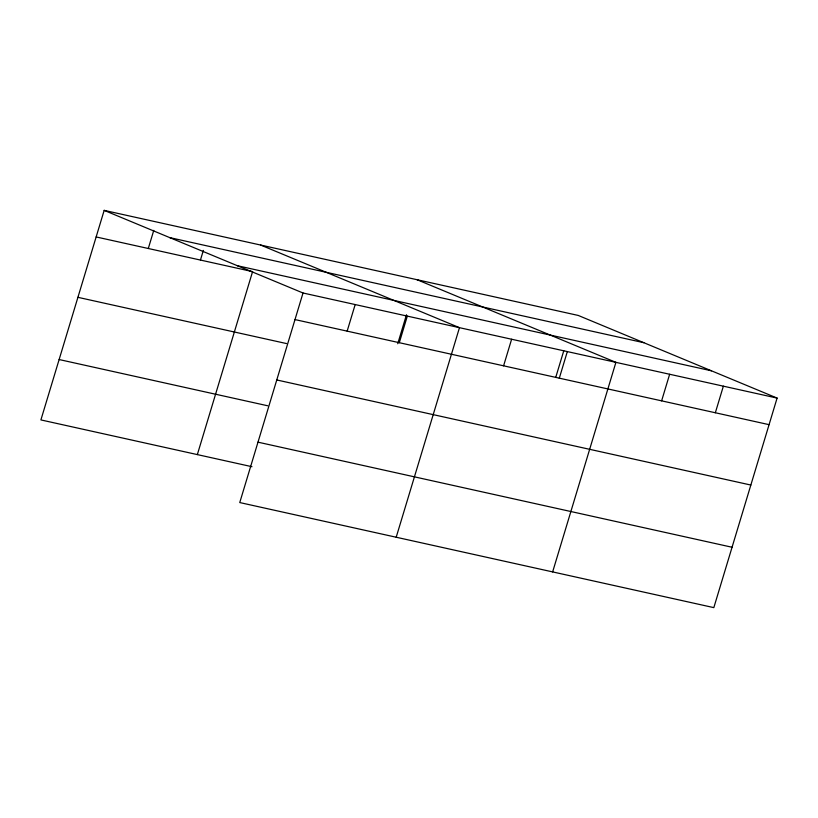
<?xml version="1.0" encoding="UTF-8"?>
<svg xmlns="http://www.w3.org/2000/svg" width="818" height="818" viewBox="0 0 818 818"><rect width="100%" height="100%" fill="white"/><g stroke="black" fill="none" stroke-linecap="round" stroke-linejoin="round"><path stroke-width="1.23" d="M104.172 210.369L303.018 292.997L239.756 502.559L713.828 607.631L777.1 398.08L578.244 315.441L104.172 210.369L40.9 419.92L251.975 466.71M148.293 248.508L153.764 230.379M200.441 260.063L203.355 250.4M197.343 454.593L252.588 271.617L96.146 236.944M347.149 331.137L355.176 304.562M397.732 343.734L406.485 314.756M399.296 342.701L407.323 316.116M396.198 537.232L459.471 327.67L260.615 245.042M503.591 365.82L511.618 339.235M555.739 377.374L563.766 350.789M559.287 378.253L567.303 351.689M552.641 571.905L615.913 362.354L417.057 279.715M661.619 400.84L669.645 374.266M715.341 412.753L723.368 386.168M169.786 237.629L643.868 342.711M237.404 265.727L711.476 370.81M303.018 292.997L777.1 398.08M295.001 319.582L769.073 424.665M77.915 297.323L286.504 343.56M276.77 379.961L750.842 485.043M59.131 359.542L267.721 405.779M257.987 442.17L732.059 547.252"/></g></svg>
